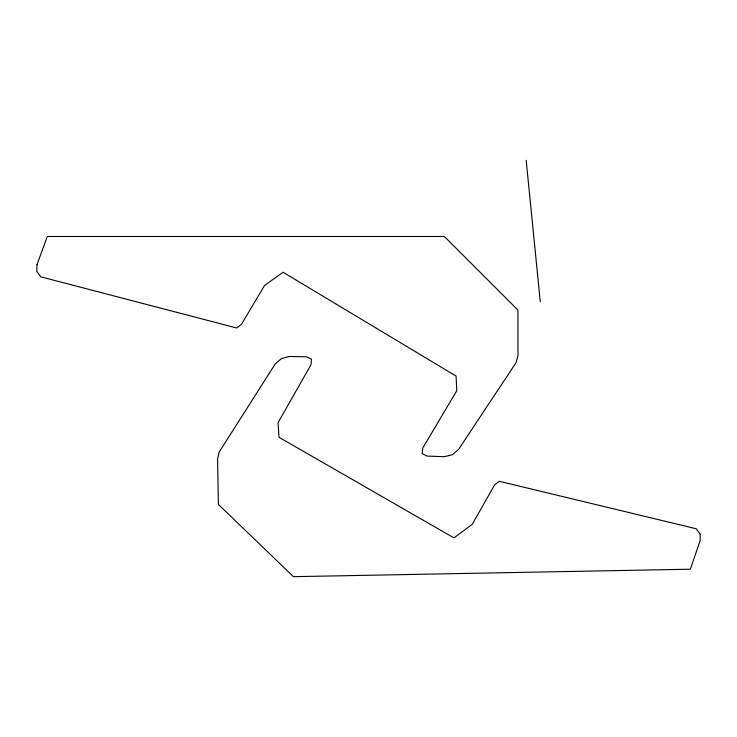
<?xml version="1.0" encoding="UTF-8"?>
<svg xmlns="http://www.w3.org/2000/svg" width="737" height="737" viewBox="0 0 737 737"><rect width="100%" height="100%" fill="white"/><g stroke="black" fill="none" stroke-linecap="round" stroke-linejoin="round"><path stroke-width="1.11" d="M526.19 160.325L540.267 301.82M700.15 534.113L700.15 540.746L690.32 569.204L293.418 576.675L218.401 504.412L217.544 458.902L219.322 451.836L275.141 364.06L281.313 358.633L289.254 356.478L306.509 356.782L311.53 359.159L311.023 364.695L278.061 422.66L279.001 437.299L453.946 537.89L472.251 524.293L494.674 484.854L499.336 481.298L696.216 528.761L700.15 534.113M36.979 264.749L36.85 271.382L40.682 276.808L236.632 327.965L241.368 324.492L264.528 285.486L283.082 272.239L456.102 376.1L456.765 390.757L422.725 448.087L422.117 453.605L427.082 456.083L444.337 456.71L452.315 454.711L458.589 449.395L516.047 362.687L517.964 355.649L517.964 310.13L444.31 236.476L47.334 236.476L36.979 264.749"/></g></svg>
